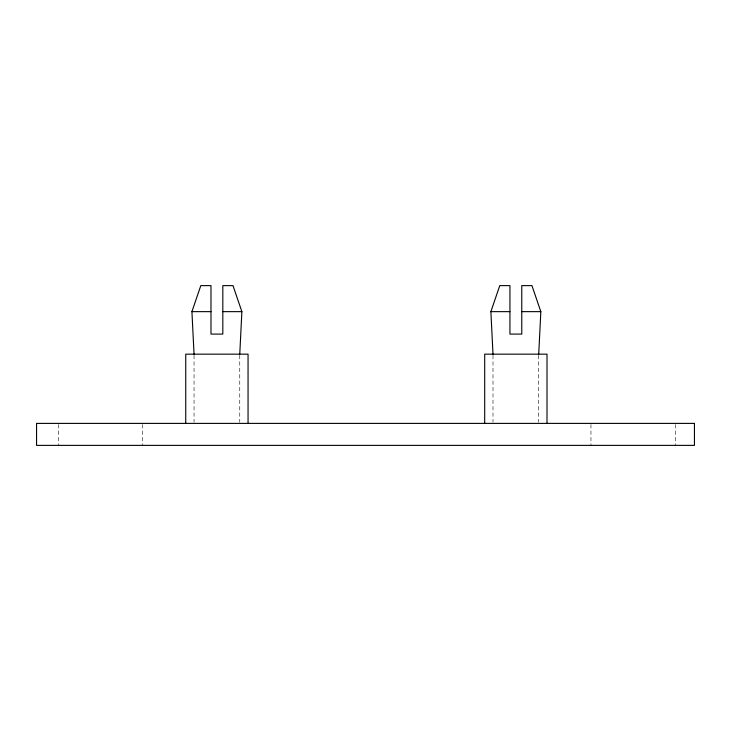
<?xml version="1.0" encoding="UTF-8"?>
<svg xmlns="http://www.w3.org/2000/svg" width="731" height="731" viewBox="0 0 731 731"><rect width="100%" height="100%" fill="white"/><g stroke="black" fill="none" stroke-linecap="round" stroke-linejoin="round"><path stroke-width="0.55" stroke-dasharray="3.65 2.74" d="M675.371 424.501L675.371 445.38M590.959 424.501L590.959 445.38M538.72 355.293L538.72 422.262M492.996 355.293L492.996 422.262M239.759 355.293L239.759 422.262M194.044 355.293L194.044 422.262M142.554 424.501L142.554 445.38M58.288 424.501L58.288 445.38"/><path stroke-width="1.1" d="M239.759 354.16L241.879 311.644L232.988 285.62L222.818 285.62L222.818 334.085L210.985 334.085L210.985 285.62L200.815 285.62L191.924 311.644L194.044 354.16M538.72 354.16L540.839 311.644L531.94 285.62L521.77 285.62L521.77 334.085L509.936 334.085L509.936 285.62L499.776 285.62L490.876 311.644L492.996 354.16M191.924 311.644L210.985 311.644M222.818 311.644L241.879 311.644M490.876 311.644L509.936 311.644M521.77 311.644L540.839 311.644M547.007 423.395L547.007 354.16L484.699 354.16L484.699 423.395M248.056 423.395L248.056 354.16L185.747 354.16L185.747 423.395M694.45 423.395L36.55 423.395L36.55 445.38L694.45 445.38L694.45 423.395"/></g></svg>
